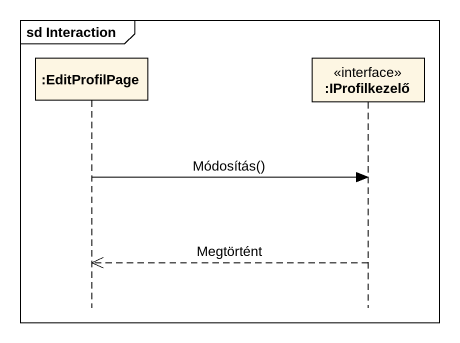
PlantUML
@startuml
mainframe sd Interaction
hide footbox
participant ":EditProfilPage" as EditProfilPage
participant ":IProfilkezelő" as IProfilkezelő <<interface>>

EditProfilPage -> IProfilkezelő : Módosítás()
IProfilkezelő -->> EditProfilPage : Megtörtént
@enduml
